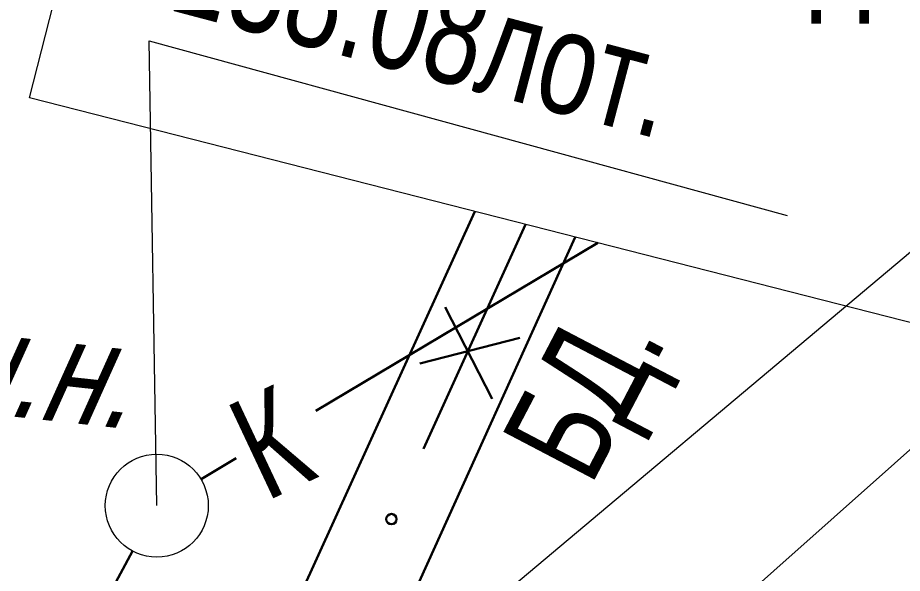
# Model space of a CAD drawing. Extents: x 10098 to 11902, y 8648 to 10202.
# Drawn here: x 11380.79 to 11389.38, y 9041.88 to 9047.27 of the extents above; entities that cross this region are included whole.
import ezdxf

# ---------------------------------------------------------------- set-up
doc = ezdxf.new("R2010")
doc.units = 0
for name, color, linetype in [('20_Строения', 7, 'Continuous'), ('21_Колодцы', 7, 'Continuous'), ('38_Высотные_отметки', 7, 'Continuous'), ('49_Проекты', 7, 'Continuous'), ('Подписи_зданий', 7, 'Continuous')]:
    doc.layers.add(name, color=color, linetype=linetype)
for name, color, linetype, lineweight in [('4_Канализация', 16, 'Continuous', 30), ('6_Теплопровод', 3, 'Continuous', 30), ('7_Электрокабели', 1, 'Continuous', 30)]:
    doc.layers.add(name, color=color, linetype=linetype, lineweight=lineweight)
doc.styles.add('mggt', font='russian_1251.shx', dxfattribs={"width": 0.75, "oblique": 18, "height": 1})

msp = doc.modelspace()

# ---------------------------------------------------------------- linework, layer by layer
at = {"layer": '20_Строения', "color": 8, "linetype": 'Continuous', "lineweight": 15}
for points in [[(11380.9004, 9046.4935), (11381.3698, 9048.3346), (11379.8194, 9048.7299), (11381.3439, 9054.7086), (11399.2316, 9050.1477), (11397.2377, 9042.3279)], [(11397.2377, 9042.3279), (11380.9004, 9046.4935)]]:
    msp.add_lwpolyline(points, dxfattribs=at)
at = {"layer": '21_Колодцы', "color": 8, "lineweight": 9}
msp.add_circle((11382.1374, 9042.5353), 0.5, dxfattribs=at)
at = {"layer": '49_Проекты', "color": 8, "linetype": 'Continuous', "lineweight": 15}
msp.add_lwpolyline([(11383.1915, 9039.7377), (11391.318, 9046.5662), (11397.2573, 9045.0784)], dxfattribs=at)
at = {"layer": '4_Канализация', "color": 8, "linetype": 'Continuous', "lineweight": 30}
for p, q in [((11383.68, 9043.4543), (11386.4196, 9045.0863)), ((11382.567, 9042.7912), (11382.9087, 9042.9948)), ((11381.107, 9040.612), (11381.9013, 9042.0945))]:
    msp.add_line(p, q, dxfattribs=at)
at = {"layer": '4_Канализация', "color": 8, "linetype": 'Continuous', "lineweight": 15}
msp.add_lwpolyline([(11382.1374, 9042.5353), (11382.0627, 9047.0462), (11388.2557, 9045.3525)], dxfattribs=at)
at = {"layer": '6_Теплопровод', "color": 8, "linetype": 'Continuous', "lineweight": 30}
for p, q in [((11382.6399, 9039.7114), (11385.2241, 9045.3911)), ((11384.7252, 9043.0872), (11385.7163, 9045.2656)), ((11383.5501, 9039.2973), (11386.2006, 9045.1421)), ((11384.9378, 9044.4625), (11385.3929, 9043.572)), ((11384.6911, 9043.9155), (11385.6603, 9044.1645))]:
    msp.add_line(p, q, dxfattribs=at)
msp.add_circle((11384.4146, 9042.4045), 0.05, dxfattribs=at)
at = {"layer": '7_Электрокабели', "color": 8, "linetype": 'Continuous', "lineweight": 15}
msp.add_lwpolyline([(11386.342, 9040.313), (11391.0865, 9044.533), (11394.3156, 9043.6469)], dxfattribs=at)

# ---------------------------------------------------------------- texts
at = {"layer": '38_Высотные_отметки', "color": 8, "lineweight": 15, "style": 'mggt', "oblique": 18, "width": 0.8}
msp.add_text('н.н.', height=1, rotation=353.77496, dxfattribs=at).set_placement((11380.0702, 9043.4729))
at = {"layer": '4_Канализация', "color": 8, "linetype": 'Continuous', "lineweight": 15, "style": 'mggt', "width": 0.75}
for s, rotation, p in [('138.08лот.', 345.19725, (11382.2256, 9047.3557)), ('К                   ', 25.2067, (11383.1939, 9042.5712))]:
    msp.add_text(s, height=1, rotation=rotation, dxfattribs=at).set_placement(p)
at = {"layer": '6_Теплопровод', "color": 8, "linetype": 'Continuous', "lineweight": 15, "style": 'mggt', "width": 0.75}
msp.add_text('БД.', height=1, rotation=62.35333, dxfattribs=at).set_placement((11386.3492, 9042.715))
at = {"layer": 'Подписи_зданий', "color": 8, "linetype": 'Continuous', "lineweight": 15, "style": 'mggt', "width": 0.75}
msp.add_text('Н', height=1, dxfattribs=at).set_placement((11388.4101, 9047.2147))

doc.saveas('drawing.dxf')
